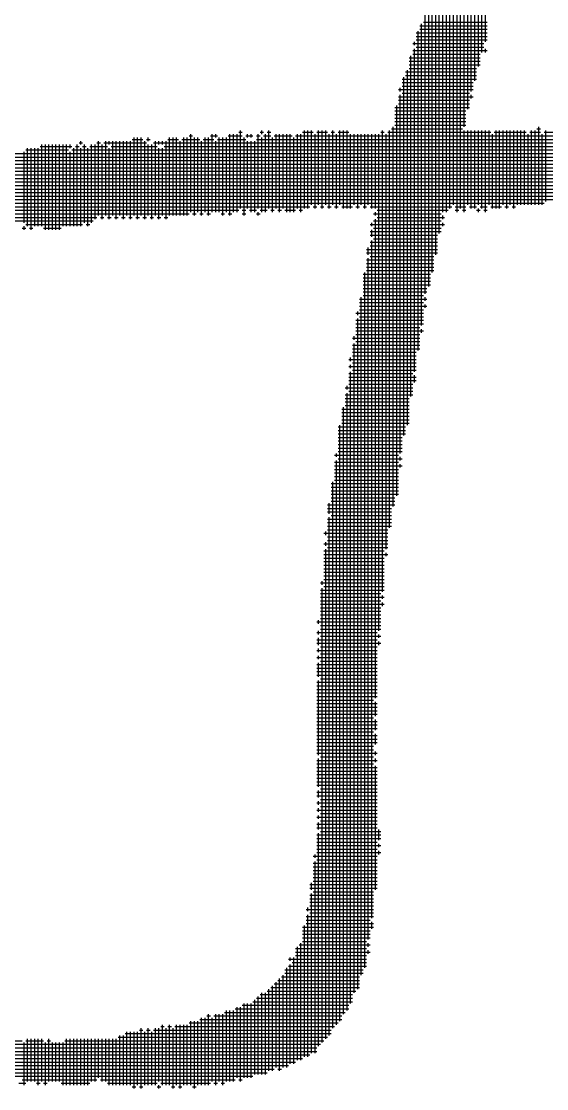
# Model space of a CAD drawing. Header units: feet. Extents: x 0 to 84100, y 0 to 59400.
# Drawn here: x 53704.9 to 53844.7, y 2628.1 to 2912.3 of the extents above; entities that cross this region are included whole.
import ezdxf

# ---------------------------------------------------------------- set-up
doc = ezdxf.new("R2010")
doc.units = ezdxf.units.FT
doc.header["$LTSCALE"] = 550
doc.header["$MEASUREMENT"] = 0
doc.layers.add('CX-MISC', color=2, linetype='CONTINUOUS')

# ---------------------------------------------------------------- blocks, each defined once
blk = doc.blocks.new('CXGLOGO-싸인3')
at = {"layer": 'CX-MISC'}
for p, q in [((489.17, 123.91, 1090.78), (489.17, 159.61, 1090.78)), ((488.75, 122.65, 1090.78), (488.75, 158.77, 1090.78)), ((487.91, 119.29, 1090.78), (487.91, 157.09, 1090.78)), ((488.33, 120.97, 1090.78), (488.33, 157.51, 1090.78)), ((487.07, 115.93, 1090.78), (487.07, 155.41, 1090.78)), ((487.49, 118.03, 1090.78), (487.49, 156.25, 1090.78)), ((485.81, 103.75, 1090.78), (485.81, 154.57, 1090.78)), ((486.23, 104.17, 1090.78), (486.23, 154.99, 1090.78)), ((486.65, 113.83, 1090.78), (486.65, 154.99, 1090.78)), ((485.39, 104.59, 1090.78), (485.39, 141.55, 1090.78)), ((484.97, 104.17, 1090.78), (484.97, 139.87, 1090.78)), ((484.55, 103.75, 1090.78), (484.55, 138.19, 1090.78)), ((484.13, 103.75, 1090.78), (484.13, 135.67, 1090.78)), ((483.71, 101.23, 1090.78), (483.71, 134.41, 1090.78)), ((483.29, 98.71, 1090.78), (483.29, 132.73, 1090.78)), ((482.87, 96.61, 1090.78), (482.87, 131.47, 1090.78)), ((482.45, 94.93, 1090.78), (482.45, 130.21, 1090.78)), ((482.03, 94.09, 1090.78), (482.03, 128.11, 1090.78)), ((481.19, 87.37, 1090.78), (481.19, 125.17, 1090.78)), ((481.4, 125.8, 1090.78), (489.38, 125.8, 1090.78)), ((481.4, 125.38, 1090.78), (489.38, 125.38, 1090.78)), ((481.61, 90.31, 1090.78), (481.61, 126.01, 1090.78)), ((481.82, 126.22, 1090.78), (489.38, 126.22, 1090.78)), ((480.77, 123.49, 1090.78), (480.77, 123.91, 1090.78)), ((480.98, 124.96, 1090.78), (489.38, 124.96, 1090.78)), ((480.98, 124.54, 1090.78), (489.38, 124.54, 1090.78)), ((480.98, 124.12, 1090.78), (489.38, 124.12, 1090.78)), ((480.56, 123.7, 1090.78), (488.96, 123.7, 1090.78)), ((480.56, 122.86, 1090.78), (489.38, 122.86, 1090.78)), ((480.77, 84.85, 1090.78), (480.77, 123.07, 1090.78)), ((480.98, 123.28, 1090.78), (488.96, 123.28, 1090.78)), ((489.17, 122.65, 1090.78), (489.17, 123.07, 1090.78)), ((480.14, 122.02, 1090.78), (488.54, 122.02, 1090.78)), ((480.14, 121.6, 1090.78), (488.54, 121.6, 1090.78)), ((480.35, 81.91, 1090.78), (480.35, 122.23, 1090.78)), ((480.56, 122.44, 1090.78), (488.54, 122.44, 1090.78)), ((479.72, 120.34, 1090.78), (488.12, 120.34, 1090.78)), ((479.93, 78.55, 1090.78), (479.93, 120.55, 1090.78)), ((480.14, 121.18, 1090.78), (488.54, 121.18, 1090.78)), ((480.14, 120.76, 1090.78), (488.12, 120.76, 1090.78)), ((479.3, 119.5, 1090.78), (488.12, 119.5, 1090.78)), ((479.3, 119.08, 1090.78), (487.7, 119.08, 1090.78)), ((479.51, 77.29, 1090.78), (479.51, 119.71, 1090.78)), ((479.72, 119.92, 1090.78), (488.12, 119.92, 1090.78)), ((478.88, 118.24, 1090.78), (487.7, 118.24, 1090.78)), ((479.09, 118.03, 1090.78), (479.09, 118.45, 1090.78)), ((479.09, 75.19, 1090.78), (479.09, 117.61, 1090.78)), ((479.3, 118.66, 1090.78), (487.7, 118.66, 1090.78)), ((479.3, 117.82, 1090.78), (487.28, 117.82, 1090.78)), ((487.49, 117.19, 1090.78), (487.49, 117.61, 1090.78)), ((478.67, 70.15, 1090.78), (478.67, 116.35, 1090.78)), ((478.88, 117.4, 1090.78), (487.7, 117.4, 1090.78)), ((478.88, 116.98, 1090.78), (487.28, 116.98, 1090.78)), ((478.88, 116.56, 1090.78), (487.28, 116.56, 1090.78)), ((478.46, 116.14, 1090.78), (487.28, 116.14, 1090.78)), ((478.46, 115.72, 1090.78), (486.86, 115.72, 1090.78)), ((478.46, 115.3, 1090.78), (486.86, 115.3, 1090.78)), ((478.25, 68.89, 1090.78), (478.25, 113.83, 1090.78)), ((478.46, 114.88, 1090.78), (486.86, 114.88, 1090.78)), ((478.46, 114.46, 1090.78), (486.86, 114.46, 1090.78)), ((478.46, 114.04, 1090.78), (486.86, 114.04, 1090.78)), ((495.47, 104.59, 1090.78), (495.47, 113.83, 1090.78)), ((447.59, 103.33, 1090.78), (447.59, 112.57, 1090.78)), ((448.01, 102.91, 1090.78), (448.01, 112.57, 1090.78)), ((448.43, 103.33, 1090.78), (448.43, 112.57, 1090.78)), ((449.27, 112.15, 1090.78), (449.27, 112.57, 1090.78)), ((451.79, 103.33, 1090.78), (451.79, 112.57, 1090.78)), ((452.21, 103.33, 1090.78), (452.21, 112.57, 1090.78)), ((452.63, 103.33, 1090.78), (452.63, 112.57, 1090.78)), ((453.47, 103.33, 1090.78), (453.47, 112.57, 1090.78)), ((453.89, 103.33, 1090.78), (453.89, 112.57, 1090.78)), ((454.1, 112.78, 1090.78), (454.52, 112.78, 1090.78)), ((454.31, 103.75, 1090.78), (454.31, 112.99, 1090.78)), ((454.73, 103.33, 1090.78), (454.73, 112.57, 1090.78)), ((455.15, 103.75, 1090.78), (455.15, 112.57, 1090.78)), ((455.99, 103.75, 1090.78), (455.99, 112.57, 1090.78)), ((456.41, 103.33, 1090.78), (456.41, 112.57, 1090.78)), ((456.62, 112.78, 1090.78), (457.46, 112.78, 1090.78)), ((456.83, 103.75, 1090.78), (456.83, 112.99, 1090.78)), ((457.25, 112.57, 1090.78), (457.25, 112.99, 1090.78)), ((457.67, 103.75, 1090.78), (457.67, 112.57, 1090.78)), ((458.09, 103.33, 1090.78), (458.09, 112.57, 1090.78)), ((458.51, 103.75, 1090.78), (458.51, 112.57, 1090.78)), ((458.72, 112.78, 1090.78), (460.4, 112.78, 1090.78)), ((458.93, 103.33, 1090.78), (458.93, 112.99, 1090.78)), ((459.35, 103.75, 1090.78), (459.35, 112.99, 1090.78)), ((459.77, 103.75, 1090.78), (459.77, 112.99, 1090.78)), ((459.98, 113.2, 1090.78), (460.4, 113.2, 1090.78)), ((460.19, 104.17, 1090.78), (460.19, 113.41, 1090.78)), ((460.61, 103.33, 1090.78), (460.61, 112.57, 1090.78)), ((460.82, 112.78, 1090.78), (461.66, 112.78, 1090.78)), ((461.03, 112.57, 1090.78), (461.03, 112.99, 1090.78)), ((461.45, 112.57, 1090.78), (461.45, 112.99, 1090.78)), ((462.08, 112.78, 1090.78), (462.5, 112.78, 1090.78)), ((462.29, 104.17, 1090.78), (462.29, 112.99, 1090.78)), ((462.5, 113.2, 1090.78), (462.92, 113.2, 1090.78)), ((462.71, 112.99, 1090.78), (462.71, 113.41, 1090.78)), ((462.71, 103.75, 1090.78), (462.71, 112.57, 1090.78)), ((462.92, 112.78, 1090.78), (463.76, 112.78, 1090.78)), ((463.13, 103.75, 1090.78), (463.13, 112.99, 1090.78)), ((463.34, 113.2, 1090.78), (463.76, 113.2, 1090.78)), ((463.55, 104.17, 1090.78), (463.55, 113.41, 1090.78)), ((463.97, 103.75, 1090.78), (463.97, 112.57, 1090.78)), ((464.18, 112.78, 1090.78), (466.28, 112.78, 1090.78)), ((464.39, 104.17, 1090.78), (464.39, 112.99, 1090.78)), ((464.81, 103.75, 1090.78), (464.81, 112.99, 1090.78)), ((465.23, 104.17, 1090.78), (465.23, 112.99, 1090.78)), ((465.65, 103.75, 1090.78), (465.65, 112.99, 1090.78)), ((466.07, 103.75, 1090.78), (466.07, 112.99, 1090.78)), ((466.49, 103.75, 1090.78), (466.49, 112.57, 1090.78)), ((466.7, 112.78, 1090.78), (512.48, 112.78, 1090.78)), ((466.91, 104.17, 1090.78), (466.91, 112.99, 1090.78)), ((467.33, 103.75, 1090.78), (467.33, 112.99, 1090.78)), ((467.54, 113.2, 1090.78), (468.8, 113.2, 1090.78)), ((467.75, 104.17, 1090.78), (467.75, 113.41, 1090.78)), ((468.17, 104.17, 1090.78), (468.17, 113.41, 1090.78)), ((468.59, 104.59, 1090.78), (468.59, 113.41, 1090.78)), ((469.01, 104.17, 1090.78), (469.01, 112.99, 1090.78)), ((469.22, 113.2, 1090.78), (470.48, 113.2, 1090.78)), ((469.43, 104.59, 1090.78), (469.43, 113.41, 1090.78)), ((469.85, 104.17, 1090.78), (469.85, 113.41, 1090.78)), ((470.27, 104.59, 1090.78), (470.27, 113.41, 1090.78)), ((470.69, 104.17, 1090.78), (470.69, 112.99, 1090.78)), ((470.9, 113.2, 1090.78), (471.32, 113.2, 1090.78)), ((471.11, 104.59, 1090.78), (471.11, 113.41, 1090.78)), ((471.53, 104.17, 1090.78), (471.53, 112.99, 1090.78)), ((471.74, 113.2, 1090.78), (473, 113.2, 1090.78)), ((471.95, 104.59, 1090.78), (471.95, 113.41, 1090.78)), ((472.37, 104.17, 1090.78), (472.37, 113.41, 1090.78)), ((472.79, 104.17, 1090.78), (472.79, 113.41, 1090.78)), ((473.21, 104.17, 1090.78), (473.21, 112.99, 1090.78)), ((473.63, 104.59, 1090.78), (473.63, 112.99, 1090.78)), ((474.05, 104.17, 1090.78), (474.05, 112.99, 1090.78)), ((474.47, 104.59, 1090.78), (474.47, 112.99, 1090.78)), ((474.89, 104.17, 1090.78), (474.89, 112.99, 1090.78)), ((475.31, 104.59, 1090.78), (475.31, 112.99, 1090.78)), ((475.73, 104.17, 1090.78), (475.73, 112.99, 1090.78)), ((476.15, 104.17, 1090.78), (476.15, 112.99, 1090.78)), ((476.57, 54.19, 1090.78), (476.57, 112.99, 1090.78)), ((476.78, 113.2, 1090.78), (477.2, 113.2, 1090.78)), ((476.99, 58.81, 1090.78), (476.99, 113.41, 1090.78)), ((477.41, 63.85, 1090.78), (477.41, 112.99, 1090.78)), ((477.62, 113.2, 1090.78), (489.8, 113.2, 1090.78)), ((477.83, 66.37, 1090.78), (477.83, 113.41, 1090.78)), ((478.04, 113.62, 1090.78), (486.44, 113.62, 1090.78)), ((486.65, 103.75, 1090.78), (486.65, 113.41, 1090.78)), ((487.07, 104.59, 1090.78), (487.07, 113.41, 1090.78)), ((487.49, 104.17, 1090.78), (487.49, 113.41, 1090.78)), ((487.91, 104.17, 1090.78), (487.91, 113.41, 1090.78)), ((488.33, 104.59, 1090.78), (488.33, 113.41, 1090.78)), ((488.75, 104.17, 1090.78), (488.75, 113.41, 1090.78)), ((489.17, 103.75, 1090.78), (489.17, 113.41, 1090.78)), ((489.59, 104.59, 1090.78), (489.59, 113.41, 1090.78)), ((490.01, 104.17, 1090.78), (490.01, 112.99, 1090.78)), ((490.22, 113.2, 1090.78), (494, 113.2, 1090.78)), ((490.43, 104.17, 1090.78), (490.43, 113.41, 1090.78)), ((490.85, 104.17, 1090.78), (490.85, 113.41, 1090.78)), ((491.27, 104.59, 1090.78), (491.27, 113.41, 1090.78)), ((491.69, 104.17, 1090.78), (491.69, 113.41, 1090.78)), ((492.11, 104.59, 1090.78), (492.11, 113.41, 1090.78)), ((492.53, 104.17, 1090.78), (492.53, 113.41, 1090.78)), ((492.95, 104.59, 1090.78), (492.95, 113.41, 1090.78)), ((493.37, 104.59, 1090.78), (493.37, 113.41, 1090.78)), ((493.79, 104.59, 1090.78), (493.79, 113.41, 1090.78)), ((494.21, 104.59, 1090.78), (494.21, 112.99, 1090.78)), ((494.42, 113.2, 1090.78), (495.68, 113.2, 1090.78)), ((494.63, 104.59, 1090.78), (494.63, 113.41, 1090.78)), ((495.05, 104.59, 1090.78), (495.05, 113.41, 1090.78)), ((495.26, 113.62, 1090.78), (495.68, 113.62, 1090.78)), ((495.89, 104.59, 1090.78), (495.89, 112.99, 1090.78)), ((496.1, 113.2, 1090.78), (508.28, 113.2, 1090.78)), ((496.31, 105.01, 1090.78), (496.31, 113.41, 1090.78)), ((434.99, 102.07, 1090.78), (434.99, 111.31, 1090.78)), ((435.41, 101.65, 1090.78), (435.41, 111.31, 1090.78)), ((435.83, 102.07, 1090.78), (435.83, 111.31, 1090.78)), ((436.25, 102.07, 1090.78), (436.25, 111.31, 1090.78)), ((436.46, 111.52, 1090.78), (440.24, 111.52, 1090.78)), ((436.67, 102.07, 1090.78), (436.67, 111.73, 1090.78)), ((437.09, 101.65, 1090.78), (437.09, 111.73, 1090.78)), ((437.51, 101.65, 1090.78), (437.51, 111.73, 1090.78)), ((437.93, 101.65, 1090.78), (437.93, 111.73, 1090.78)), ((438.35, 101.65, 1090.78), (438.35, 111.73, 1090.78)), ((438.77, 101.65, 1090.78), (438.77, 111.73, 1090.78)), ((439.19, 102.07, 1090.78), (439.19, 111.73, 1090.78)), ((439.61, 102.07, 1090.78), (439.61, 111.73, 1090.78)), ((440.03, 111.31, 1090.78), (440.03, 111.73, 1090.78)), ((440.45, 102.07, 1090.78), (440.45, 111.31, 1090.78)), ((440.66, 111.52, 1090.78), (441.08, 111.52, 1090.78)), ((440.87, 102.07, 1090.78), (440.87, 111.73, 1090.78)), ((441.08, 111.94, 1090.78), (441.5, 111.94, 1090.78)), ((441.29, 111.73, 1090.78), (441.29, 112.15, 1090.78)), ((441.29, 102.07, 1090.78), (441.29, 111.31, 1090.78)), ((441.5, 111.52, 1090.78), (441.92, 111.52, 1090.78)), ((441.71, 102.49, 1090.78), (441.71, 111.73, 1090.78)), ((442.13, 102.07, 1090.78), (442.13, 111.31, 1090.78)), ((442.34, 111.52, 1090.78), (444.44, 111.52, 1090.78)), ((442.55, 102.49, 1090.78), (442.55, 111.73, 1090.78)), ((442.97, 102.91, 1090.78), (442.97, 111.73, 1090.78)), ((443.18, 111.94, 1090.78), (443.6, 111.94, 1090.78)), ((443.39, 103.33, 1090.78), (443.39, 112.15, 1090.78)), ((443.81, 102.91, 1090.78), (443.81, 111.73, 1090.78)), ((444.02, 111.94, 1090.78), (449.06, 111.94, 1090.78)), ((444.23, 103.33, 1090.78), (444.23, 112.15, 1090.78)), ((444.65, 111.73, 1090.78), (444.65, 112.15, 1090.78)), ((444.65, 102.91, 1090.78), (444.65, 111.31, 1090.78)), ((444.86, 111.52, 1090.78), (450.32, 111.52, 1090.78)), ((445.07, 103.33, 1090.78), (445.07, 112.15, 1090.78)), ((445.49, 102.91, 1090.78), (445.49, 112.15, 1090.78)), ((445.91, 103.33, 1090.78), (445.91, 112.15, 1090.78)), ((446.33, 102.91, 1090.78), (446.33, 112.15, 1090.78)), ((446.75, 103.33, 1090.78), (446.75, 112.15, 1090.78)), ((447.17, 102.91, 1090.78), (447.17, 112.15, 1090.78)), ((447.38, 112.36, 1090.78), (448.64, 112.36, 1090.78)), ((448.85, 102.91, 1090.78), (448.85, 112.15, 1090.78)), ((449.06, 112.36, 1090.78), (449.48, 112.36, 1090.78)), ((449.27, 103.33, 1090.78), (449.27, 111.73, 1090.78)), ((449.69, 102.91, 1090.78), (449.69, 111.73, 1090.78)), ((449.9, 111.94, 1090.78), (526.76, 111.94, 1090.78)), ((450.11, 103.33, 1090.78), (450.11, 112.15, 1090.78)), ((450.53, 111.73, 1090.78), (450.53, 112.15, 1090.78)), ((450.53, 102.91, 1090.78), (450.53, 111.31, 1090.78)), ((450.95, 111.73, 1090.78), (450.95, 112.15, 1090.78)), ((450.95, 103.33, 1090.78), (450.95, 111.31, 1090.78)), ((451.16, 111.52, 1090.78), (534.32, 111.52, 1090.78)), ((451.37, 102.91, 1090.78), (451.37, 112.15, 1090.78)), ((451.58, 112.36, 1090.78), (452.84, 112.36, 1090.78)), ((453.05, 103.33, 1090.78), (453.05, 112.15, 1090.78)), ((453.26, 112.36, 1090.78), (455.36, 112.36, 1090.78)), ((455.57, 103.33, 1090.78), (455.57, 112.15, 1090.78)), ((455.78, 112.36, 1090.78), (457.04, 112.36, 1090.78)), ((457.25, 103.75, 1090.78), (457.25, 112.15, 1090.78)), ((457.46, 112.36, 1090.78), (460.82, 112.36, 1090.78)), ((461.03, 104.17, 1090.78), (461.03, 112.15, 1090.78)), ((461.45, 103.75, 1090.78), (461.45, 112.15, 1090.78)), ((461.87, 103.75, 1090.78), (461.87, 112.15, 1090.78)), ((462.08, 112.36, 1090.78), (521.72, 112.36, 1090.78)), ((423.02, 110.26, 1090.78), (543.56, 110.26, 1090.78)), ((426.38, 110.68, 1090.78), (541.04, 110.68, 1090.78)), ((434.57, 102.49, 1090.78), (434.57, 110.89, 1090.78)), ((434.78, 111.1, 1090.78), (439.82, 111.1, 1090.78)), ((440.03, 102.07, 1090.78), (440.03, 110.89, 1090.78)), ((440.24, 111.1, 1090.78), (536.84, 111.1, 1090.78)), ((412.1, 109, 1090.78), (550.28, 109, 1090.78)), ((415.46, 109.42, 1090.78), (548.6, 109.42, 1090.78)), ((422.18, 109.84, 1090.78), (545.24, 109.84, 1090.78)), ((402.86, 107.74, 1090.78), (554.48, 107.74, 1090.78)), ((407.48, 108.16, 1090.78), (553.64, 108.16, 1090.78)), ((407.9, 108.58, 1090.78), (551.54, 108.58, 1090.78)), ((392.36, 106.48, 1090.78), (558.68, 106.48, 1090.78)), ((402.02, 107.32, 1090.78), (556.16, 107.32, 1090.78)), ((407.48, 106.9, 1090.78), (557.42, 106.9, 1090.78)), ((382.7, 105.22, 1090.78), (561.2, 105.22, 1090.78)), ((386.9, 105.64, 1090.78), (560.36, 105.64, 1090.78)), ((391.1, 106.06, 1090.78), (559.1, 106.06, 1090.78)), ((370.1, 103.96, 1090.78), (459.98, 103.96, 1090.78)), ((376.82, 104.38, 1090.78), (468.38, 104.38, 1090.78)), ((377.66, 104.8, 1090.78), (496.1, 104.8, 1090.78)), ((460.4, 103.96, 1090.78), (460.82, 103.96, 1090.78)), ((461.24, 103.96, 1090.78), (462.08, 103.96, 1090.78)), ((462.29, 103.33, 1090.78), (462.29, 103.75, 1090.78)), ((462.5, 103.96, 1090.78), (463.34, 103.96, 1090.78)), ((463.76, 103.96, 1090.78), (464.18, 103.96, 1090.78)), ((464.6, 103.96, 1090.78), (465.02, 103.96, 1090.78)), ((465.44, 103.96, 1090.78), (466.7, 103.96, 1090.78)), ((467.12, 103.96, 1090.78), (467.54, 103.96, 1090.78)), ((468.8, 104.38, 1090.78), (469.22, 104.38, 1090.78)), ((469.64, 104.38, 1090.78), (470.06, 104.38, 1090.78)), ((470.48, 104.38, 1090.78), (470.9, 104.38, 1090.78)), ((471.32, 104.38, 1090.78), (471.74, 104.38, 1090.78)), ((472.16, 104.38, 1090.78), (473.42, 104.38, 1090.78)), ((473.84, 104.38, 1090.78), (474.26, 104.38, 1090.78)), ((474.68, 104.38, 1090.78), (475.1, 104.38, 1090.78)), ((475.52, 104.38, 1090.78), (485.18, 104.38, 1090.78)), ((476.15, 103.33, 1090.78), (476.15, 103.75, 1090.78)), ((476.36, 103.96, 1090.78), (484.76, 103.96, 1090.78)), ((485.6, 104.38, 1090.78), (486.86, 104.38, 1090.78)), ((485.6, 103.96, 1090.78), (486.02, 103.96, 1090.78)), ((486.44, 103.96, 1090.78), (486.86, 103.96, 1090.78)), ((487.28, 104.38, 1090.78), (488.12, 104.38, 1090.78)), ((488.12, 103.96, 1090.78), (488.54, 103.96, 1090.78)), ((488.33, 103.75, 1090.78), (488.33, 104.17, 1090.78)), ((488.54, 104.38, 1090.78), (489.38, 104.38, 1090.78)), ((488.96, 103.96, 1090.78), (489.38, 103.96, 1090.78)), ((489.8, 104.38, 1090.78), (491.06, 104.38, 1090.78)), ((491.48, 104.38, 1090.78), (491.9, 104.38, 1090.78)), ((492.32, 104.38, 1090.78), (492.74, 104.38, 1090.78)), ((363.8, 102.7, 1090.78), (442.76, 102.7, 1090.78)), ((369.26, 103.12, 1090.78), (443.18, 103.12, 1090.78)), ((370.94, 103.54, 1090.78), (454.1, 103.54, 1090.78)), ((443.6, 103.12, 1090.78), (444.02, 103.12, 1090.78)), ((444.44, 103.12, 1090.78), (444.86, 103.12, 1090.78)), ((445.28, 103.12, 1090.78), (445.7, 103.12, 1090.78)), ((446.12, 103.12, 1090.78), (446.54, 103.12, 1090.78)), ((446.96, 103.12, 1090.78), (447.38, 103.12, 1090.78)), ((447.8, 103.12, 1090.78), (448.22, 103.12, 1090.78)), ((448.64, 103.12, 1090.78), (449.06, 103.12, 1090.78)), ((449.48, 103.12, 1090.78), (449.9, 103.12, 1090.78)), ((450.32, 103.12, 1090.78), (450.74, 103.12, 1090.78)), ((451.16, 103.12, 1090.78), (451.58, 103.12, 1090.78)), ((454.52, 103.54, 1090.78), (454.94, 103.54, 1090.78)), ((455.36, 103.54, 1090.78), (455.78, 103.54, 1090.78)), ((456.2, 103.54, 1090.78), (456.62, 103.54, 1090.78)), ((457.88, 103.54, 1090.78), (458.3, 103.54, 1090.78)), ((458.72, 103.54, 1090.78), (459.14, 103.54, 1090.78)), ((460.4, 103.54, 1090.78), (460.82, 103.54, 1090.78)), ((462.08, 103.54, 1090.78), (462.5, 103.54, 1090.78)), ((475.73, 102.07, 1090.78), (475.73, 102.49, 1090.78)), ((475.94, 103.54, 1090.78), (483.92, 103.54, 1090.78)), ((475.94, 102.7, 1090.78), (483.92, 102.7, 1090.78)), ((476.15, 46.21, 1090.78), (476.15, 102.91, 1090.78)), ((476.36, 103.12, 1090.78), (484.34, 103.12, 1090.78)), ((484.13, 102.91, 1090.78), (484.13, 103.33, 1090.78)), ((484.13, 102.07, 1090.78), (484.13, 102.49, 1090.78)), ((434.36, 101.86, 1090.78), (434.78, 101.86, 1090.78)), ((434.57, 101.65, 1090.78), (434.57, 102.07, 1090.78)), ((434.78, 102.28, 1090.78), (441.5, 102.28, 1090.78)), ((435.2, 101.86, 1090.78), (435.62, 101.86, 1090.78)), ((436.88, 101.86, 1090.78), (438.98, 101.86, 1090.78)), ((441.92, 102.28, 1090.78), (442.34, 102.28, 1090.78)), ((475.52, 102.28, 1090.78), (484.34, 102.28, 1090.78)), ((475.52, 101.44, 1090.78), (483.92, 101.44, 1090.78)), ((475.73, 100.81, 1090.78), (475.73, 101.65, 1090.78)), ((475.94, 101.86, 1090.78), (483.92, 101.86, 1090.78)), ((475.52, 101.02, 1090.78), (483.5, 101.02, 1090.78)), ((475.52, 100.18, 1090.78), (483.5, 100.18, 1090.78)), ((475.73, 20.17, 1090.78), (475.73, 100.39, 1090.78)), ((475.94, 100.6, 1090.78), (483.5, 100.6, 1090.78)), ((475.1, 99.34, 1090.78), (483.5, 99.34, 1090.78)), ((475.1, 98.92, 1090.78), (483.5, 98.92, 1090.78)), ((475.31, 98.71, 1090.78), (475.31, 99.55, 1090.78)), ((475.52, 99.76, 1090.78), (483.5, 99.76, 1090.78)), ((475.1, 98.08, 1090.78), (483.08, 98.08, 1090.78)), ((475.1, 97.66, 1090.78), (483.08, 97.66, 1090.78)), ((475.31, 17.65, 1090.78), (475.31, 98.29, 1090.78)), ((475.52, 98.5, 1090.78), (483.08, 98.5, 1090.78)), ((474.68, 96.4, 1090.78), (482.66, 96.4, 1090.78)), ((474.89, 14.29, 1090.78), (474.89, 96.61, 1090.78)), ((475.1, 97.24, 1090.78), (483.08, 97.24, 1090.78)), ((475.1, 96.82, 1090.78), (483.08, 96.82, 1090.78)), ((474.68, 95.98, 1090.78), (482.66, 95.98, 1090.78)), ((474.68, 95.56, 1090.78), (482.66, 95.56, 1090.78)), ((474.68, 95.14, 1090.78), (482.66, 95.14, 1090.78)), ((474.47, 13.45, 1090.78), (474.47, 93.67, 1090.78)), ((474.68, 94.72, 1090.78), (482.24, 94.72, 1090.78)), ((474.68, 94.3, 1090.78), (482.24, 94.3, 1090.78)), ((474.68, 93.88, 1090.78), (481.82, 93.88, 1090.78)), ((482.03, 93.25, 1090.78), (482.03, 93.67, 1090.78)), ((474.26, 93.46, 1090.78), (482.24, 93.46, 1090.78)), ((474.26, 93.04, 1090.78), (481.82, 93.04, 1090.78)), ((474.26, 92.62, 1090.78), (482.24, 92.62, 1090.78)), ((482.03, 92.41, 1090.78), (482.03, 92.83, 1090.78)), ((473.84, 91.78, 1090.78), (481.82, 91.78, 1090.78)), ((474.05, 91.57, 1090.78), (474.05, 91.99, 1090.78)), ((474.05, 11.77, 1090.78), (474.05, 91.15, 1090.78)), ((474.26, 92.2, 1090.78), (481.82, 92.2, 1090.78)), ((474.26, 91.36, 1090.78), (481.82, 91.36, 1090.78)), ((473.84, 90.94, 1090.78), (481.82, 90.94, 1090.78)), ((473.84, 90.52, 1090.78), (481.82, 90.52, 1090.78)), ((473.84, 90.1, 1090.78), (481.4, 90.1, 1090.78)), ((481.61, 89.47, 1090.78), (481.61, 89.89, 1090.78)), ((473.42, 88.84, 1090.78), (481.4, 88.84, 1090.78)), ((473.63, 88.63, 1090.78), (473.63, 89.05, 1090.78)), ((473.84, 89.68, 1090.78), (481.82, 89.68, 1090.78)), ((473.84, 89.26, 1090.78), (481.4, 89.26, 1090.78)), ((473.42, 88, 1090.78), (481.4, 88, 1090.78)), ((473.42, 87.58, 1090.78), (481.4, 87.58, 1090.78)), ((473.63, 11.35, 1090.78), (473.63, 88.21, 1090.78)), ((473.84, 88.42, 1090.78), (481.4, 88.42, 1090.78)), ((473, 86.32, 1090.78), (480.98, 86.32, 1090.78)), ((473.21, 86.11, 1090.78), (473.21, 86.53, 1090.78)), ((473.42, 87.16, 1090.78), (480.98, 87.16, 1090.78)), ((473.42, 86.74, 1090.78), (480.98, 86.74, 1090.78)), ((473.42, 85.9, 1090.78), (480.98, 85.9, 1090.78)), ((473, 85.48, 1090.78), (480.98, 85.48, 1090.78)), ((473, 84.64, 1090.78), (480.56, 84.64, 1090.78)), ((473.21, 85.27, 1090.78), (473.21, 85.69, 1090.78)), ((473.21, 10.09, 1090.78), (473.21, 84.85, 1090.78)), ((473.42, 85.06, 1090.78), (480.98, 85.06, 1090.78)), ((473, 84.22, 1090.78), (480.98, 84.22, 1090.78)), ((473, 83.8, 1090.78), (480.98, 83.8, 1090.78)), ((473, 83.38, 1090.78), (480.56, 83.38, 1090.78)), ((480.77, 83.59, 1090.78), (480.77, 84.43, 1090.78)), ((472.58, 82.96, 1090.78), (480.56, 82.96, 1090.78)), ((472.58, 82.12, 1090.78), (480.56, 82.12, 1090.78)), ((472.79, 82.75, 1090.78), (472.79, 83.17, 1090.78)), ((472.79, 9.25, 1090.78), (472.79, 82.33, 1090.78)), ((473, 82.54, 1090.78), (480.56, 82.54, 1090.78)), ((472.58, 81.7, 1090.78), (480.14, 81.7, 1090.78)), ((472.58, 81.28, 1090.78), (480.14, 81.28, 1090.78)), ((472.58, 80.86, 1090.78), (480.14, 80.86, 1090.78)), ((472.16, 80.44, 1090.78), (480.14, 80.44, 1090.78)), ((472.16, 80.02, 1090.78), (480.14, 80.02, 1090.78)), ((472.16, 79.6, 1090.78), (480.14, 79.6, 1090.78)), ((472.37, 8.83, 1090.78), (472.37, 80.65, 1090.78)), ((471.74, 78.34, 1090.78), (479.72, 78.34, 1090.78)), ((471.95, 7.99, 1090.78), (471.95, 78.55, 1090.78)), ((472.16, 79.18, 1090.78), (480.14, 79.18, 1090.78)), ((472.16, 78.76, 1090.78), (480.14, 78.76, 1090.78)), ((471.74, 77.92, 1090.78), (479.72, 77.92, 1090.78)), ((471.74, 77.5, 1090.78), (479.72, 77.5, 1090.78)), ((471.74, 77.08, 1090.78), (479.3, 77.08, 1090.78)), ((471.74, 76.66, 1090.78), (479.3, 76.66, 1090.78)), ((471.74, 76.24, 1090.78), (479.3, 76.24, 1090.78)), ((471.74, 75.82, 1090.78), (479.3, 75.82, 1090.78)), ((471.32, 74.98, 1090.78), (478.88, 74.98, 1090.78)), ((471.53, 74.77, 1090.78), (471.53, 75.19, 1090.78)), ((471.74, 75.4, 1090.78), (479.3, 75.4, 1090.78)), ((471.74, 74.56, 1090.78), (479.3, 74.56, 1090.78)), ((479.09, 74.35, 1090.78), (479.09, 74.77, 1090.78)), ((471.32, 74.14, 1090.78), (478.88, 74.14, 1090.78)), ((471.32, 73.72, 1090.78), (479.3, 73.72, 1090.78)), ((471.32, 73.3, 1090.78), (478.88, 73.3, 1090.78)), ((471.53, 7.57, 1090.78), (471.53, 74.35, 1090.78)), ((479.09, 73.51, 1090.78), (479.09, 73.93, 1090.78)), ((471.32, 72.88, 1090.78), (478.88, 72.88, 1090.78)), ((471.32, 72.46, 1090.78), (478.88, 72.46, 1090.78)), ((471.32, 72.04, 1090.78), (478.88, 72.04, 1090.78)), ((470.9, 71.62, 1090.78), (478.88, 71.62, 1090.78)), ((470.9, 71.2, 1090.78), (478.88, 71.2, 1090.78)), ((470.9, 70.78, 1090.78), (478.88, 70.78, 1090.78)), ((471.11, 7.15, 1090.78), (471.11, 71.83, 1090.78)), ((470.9, 70.36, 1090.78), (478.88, 70.36, 1090.78)), ((470.9, 69.94, 1090.78), (478.46, 69.94, 1090.78)), ((470.9, 69.52, 1090.78), (478.46, 69.52, 1090.78)), ((470.48, 69.1, 1090.78), (478.46, 69.1, 1090.78)), ((470.48, 68.68, 1090.78), (478.04, 68.68, 1090.78)), ((470.48, 68.26, 1090.78), (478.04, 68.26, 1090.78)), ((470.69, 68.05, 1090.78), (470.69, 69.31, 1090.78)), ((470.48, 67.42, 1090.78), (478.04, 67.42, 1090.78)), ((470.48, 67, 1090.78), (478.04, 67, 1090.78)), ((470.69, 6.31, 1090.78), (470.69, 67.63, 1090.78)), ((470.9, 67.84, 1090.78), (478.04, 67.84, 1090.78)), ((470.06, 65.74, 1090.78), (477.62, 65.74, 1090.78)), ((470.27, 65.53, 1090.78), (470.27, 65.95, 1090.78)), ((470.48, 66.58, 1090.78), (478.04, 66.58, 1090.78)), ((470.48, 66.16, 1090.78), (477.62, 66.16, 1090.78)), ((470.06, 64.48, 1090.78), (477.62, 64.48, 1090.78)), ((470.27, 64.27, 1090.78), (470.27, 64.69, 1090.78)), ((470.48, 65.32, 1090.78), (477.62, 65.32, 1090.78)), ((470.48, 64.9, 1090.78), (477.62, 64.9, 1090.78)), ((470.06, 63.64, 1090.78), (477.2, 63.64, 1090.78)), ((470.06, 63.22, 1090.78), (477.62, 63.22, 1090.78)), ((470.27, 5.89, 1090.78), (470.27, 63.85, 1090.78)), ((470.48, 64.06, 1090.78), (477.62, 64.06, 1090.78)), ((477.41, 63.01, 1090.78), (477.41, 63.43, 1090.78)), ((470.06, 62.8, 1090.78), (477.2, 62.8, 1090.78)), ((470.06, 62.38, 1090.78), (477.2, 62.38, 1090.78)), ((470.06, 61.96, 1090.78), (477.2, 61.96, 1090.78)), ((470.06, 61.54, 1090.78), (477.2, 61.54, 1090.78)), ((470.06, 61.12, 1090.78), (477.2, 61.12, 1090.78)), ((470.06, 60.7, 1090.78), (477.2, 60.7, 1090.78)), ((469.64, 59.86, 1090.78), (477.2, 59.86, 1090.78)), ((469.85, 59.65, 1090.78), (469.85, 60.07, 1090.78)), ((470.06, 60.28, 1090.78), (477.2, 60.28, 1090.78)), ((470.06, 59.44, 1090.78), (477.2, 59.44, 1090.78)), ((469.64, 59.02, 1090.78), (477.2, 59.02, 1090.78)), ((469.64, 58.6, 1090.78), (476.78, 58.6, 1090.78)), ((469.64, 58.18, 1090.78), (477.2, 58.18, 1090.78)), ((469.85, 5.47, 1090.78), (469.85, 59.23, 1090.78)), ((476.99, 57.97, 1090.78), (476.99, 58.39, 1090.78)), ((469.64, 57.76, 1090.78), (476.78, 57.76, 1090.78)), ((469.64, 57.34, 1090.78), (477.2, 57.34, 1090.78)), ((469.64, 56.92, 1090.78), (476.78, 56.92, 1090.78)), ((476.99, 57.13, 1090.78), (476.99, 57.55, 1090.78)), ((469.64, 56.5, 1090.78), (476.78, 56.5, 1090.78)), ((469.64, 56.08, 1090.78), (476.78, 56.08, 1090.78)), ((469.64, 55.66, 1090.78), (476.78, 55.66, 1090.78)), ((469.22, 55.24, 1090.78), (476.78, 55.24, 1090.78)), ((469.43, 55.03, 1090.78), (469.43, 55.45, 1090.78)), ((469.64, 54.82, 1090.78), (476.78, 54.82, 1090.78)), ((469.64, 54.4, 1090.78), (476.78, 54.4, 1090.78)), ((469.22, 53.98, 1090.78), (476.36, 53.98, 1090.78)), ((469.22, 53.14, 1090.78), (476.36, 53.14, 1090.78)), ((469.43, 53.77, 1090.78), (469.43, 54.19, 1090.78)), ((469.43, 52.51, 1090.78), (469.43, 53.35, 1090.78)), ((469.64, 53.56, 1090.78), (476.78, 53.56, 1090.78)), ((476.57, 53.35, 1090.78), (476.57, 53.77, 1090.78)), ((469.22, 52.72, 1090.78), (476.78, 52.72, 1090.78)), ((469.22, 51.88, 1090.78), (476.36, 51.88, 1090.78)), ((469.43, 51.67, 1090.78), (469.43, 52.09, 1090.78)), ((469.64, 52.3, 1090.78), (476.36, 52.3, 1090.78)), ((476.57, 52.51, 1090.78), (476.57, 52.93, 1090.78)), ((469.22, 51.04, 1090.78), (476.36, 51.04, 1090.78)), ((469.43, 50.83, 1090.78), (469.43, 51.25, 1090.78)), ((469.64, 51.46, 1090.78), (476.36, 51.46, 1090.78)), ((469.64, 50.62, 1090.78), (476.36, 50.62, 1090.78)), ((469.22, 50.2, 1090.78), (476.36, 50.2, 1090.78)), ((469.22, 49.78, 1090.78), (476.36, 49.78, 1090.78)), ((469.22, 49.36, 1090.78), (476.36, 49.36, 1090.78)), ((469.43, 48.73, 1090.78), (469.43, 50.41, 1090.78)), ((469.22, 48.94, 1090.78), (476.36, 48.94, 1090.78)), ((469.22, 48.1, 1090.78), (476.36, 48.1, 1090.78)), ((469.43, 39.49, 1090.78), (469.43, 48.31, 1090.78)), ((469.64, 48.52, 1090.78), (476.36, 48.52, 1090.78)), ((469.22, 47.68, 1090.78), (476.36, 47.68, 1090.78)), ((469.22, 47.26, 1090.78), (476.36, 47.26, 1090.78)), ((469.22, 46.84, 1090.78), (476.36, 46.84, 1090.78)), ((469.22, 46.42, 1090.78), (476.36, 46.42, 1090.78)), ((469.22, 46, 1090.78), (475.94, 46, 1090.78)), ((469.22, 45.58, 1090.78), (476.36, 45.58, 1090.78)), ((476.15, 44.11, 1090.78), (476.15, 45.79, 1090.78)), ((469.22, 45.16, 1090.78), (476.36, 45.16, 1090.78)), ((469.22, 44.74, 1090.78), (476.36, 44.74, 1090.78)), ((469.22, 44.32, 1090.78), (476.36, 44.32, 1090.78)), ((469.22, 43.9, 1090.78), (475.94, 43.9, 1090.78)), ((469.22, 43.48, 1090.78), (476.36, 43.48, 1090.78)), ((469.22, 43.06, 1090.78), (476.36, 43.06, 1090.78)), ((476.15, 42.43, 1090.78), (476.15, 43.69, 1090.78)), ((469.22, 42.64, 1090.78), (476.36, 42.64, 1090.78)), ((469.22, 42.22, 1090.78), (475.94, 42.22, 1090.78)), ((469.22, 41.8, 1090.78), (476.36, 41.8, 1090.78)), ((476.15, 40.75, 1090.78), (476.15, 42.01, 1090.78)), ((469.22, 41.38, 1090.78), (476.36, 41.38, 1090.78)), ((469.22, 40.96, 1090.78), (476.36, 40.96, 1090.78)), ((469.22, 40.54, 1090.78), (475.94, 40.54, 1090.78)), ((469.22, 40.12, 1090.78), (475.94, 40.12, 1090.78)), ((469.22, 39.7, 1090.78), (476.36, 39.7, 1090.78)), ((469.64, 39.28, 1090.78), (475.94, 39.28, 1090.78)), ((476.15, 39.49, 1090.78), (476.15, 39.91, 1090.78)), ((469.22, 38.86, 1090.78), (476.36, 38.86, 1090.78)), ((469.22, 38.44, 1090.78), (475.94, 38.44, 1090.78)), ((469.22, 38.02, 1090.78), (476.36, 38.02, 1090.78)), ((469.43, 35.71, 1090.78), (469.43, 39.07, 1090.78)), ((476.15, 38.65, 1090.78), (476.15, 39.07, 1090.78)), ((476.15, 23.53, 1090.78), (476.15, 38.23, 1090.78)), ((469.22, 37.6, 1090.78), (476.36, 37.6, 1090.78)), ((469.22, 37.18, 1090.78), (476.36, 37.18, 1090.78)), ((469.22, 36.76, 1090.78), (476.36, 36.76, 1090.78)), ((469.22, 36.34, 1090.78), (476.36, 36.34, 1090.78)), ((469.22, 35.92, 1090.78), (476.36, 35.92, 1090.78)), ((469.64, 35.5, 1090.78), (476.36, 35.5, 1090.78)), ((469.22, 35.08, 1090.78), (476.36, 35.08, 1090.78)), ((469.22, 34.66, 1090.78), (476.36, 34.66, 1090.78)), ((469.43, 34.45, 1090.78), (469.43, 35.29, 1090.78)), ((469.64, 34.24, 1090.78), (476.36, 34.24, 1090.78)), ((469.22, 33.82, 1090.78), (476.36, 33.82, 1090.78)), ((469.22, 32.98, 1090.78), (476.36, 32.98, 1090.78)), ((469.43, 33.61, 1090.78), (469.43, 34.03, 1090.78)), ((469.43, 32.77, 1090.78), (469.43, 33.19, 1090.78)), ((469.64, 33.4, 1090.78), (476.36, 33.4, 1090.78)), ((469.22, 32.14, 1090.78), (476.36, 32.14, 1090.78)), ((469.43, 31.93, 1090.78), (469.43, 32.35, 1090.78)), ((469.64, 32.56, 1090.78), (476.36, 32.56, 1090.78)), ((469.64, 31.72, 1090.78), (476.36, 31.72, 1090.78)), ((469.22, 31.3, 1090.78), (476.36, 31.3, 1090.78)), ((469.22, 30.88, 1090.78), (476.36, 30.88, 1090.78)), ((469.43, 30.67, 1090.78), (469.43, 31.51, 1090.78)), ((469.64, 30.46, 1090.78), (476.78, 30.46, 1090.78)), ((476.57, 29.41, 1090.78), (476.57, 30.67, 1090.78)), ((469.22, 30.04, 1090.78), (476.78, 30.04, 1090.78)), ((469.22, 29.62, 1090.78), (476.78, 29.62, 1090.78)), ((469.22, 29.2, 1090.78), (476.36, 29.2, 1090.78)), ((469.43, 5.05, 1090.78), (469.43, 30.25, 1090.78)), ((469.22, 28.78, 1090.78), (476.78, 28.78, 1090.78)), ((469.22, 28.36, 1090.78), (476.36, 28.36, 1090.78)), ((469.22, 27.94, 1090.78), (476.78, 27.94, 1090.78)), ((476.57, 28.57, 1090.78), (476.57, 28.99, 1090.78)), ((476.57, 27.73, 1090.78), (476.57, 28.15, 1090.78)), ((468.8, 27.52, 1090.78), (476.36, 27.52, 1090.78)), ((468.8, 26.68, 1090.78), (476.36, 26.68, 1090.78)), ((469.01, 27.31, 1090.78), (469.01, 27.73, 1090.78)), ((469.01, 4.21, 1090.78), (469.01, 26.89, 1090.78)), ((469.22, 27.1, 1090.78), (476.36, 27.1, 1090.78)), ((468.8, 26.26, 1090.78), (476.36, 26.26, 1090.78)), ((468.8, 25.84, 1090.78), (476.36, 25.84, 1090.78)), ((468.8, 25.42, 1090.78), (476.36, 25.42, 1090.78)), ((468.38, 24.16, 1090.78), (476.36, 24.16, 1090.78)), ((468.59, 23.53, 1090.78), (468.59, 24.37, 1090.78)), ((468.8, 25, 1090.78), (476.36, 25, 1090.78)), ((468.8, 24.58, 1090.78), (476.36, 24.58, 1090.78)), ((468.38, 23.74, 1090.78), (476.36, 23.74, 1090.78)), ((468.38, 22.9, 1090.78), (475.94, 22.9, 1090.78)), ((468.59, 4.21, 1090.78), (468.59, 23.11, 1090.78)), ((468.8, 23.32, 1090.78), (475.94, 23.32, 1090.78)), ((468.38, 22.48, 1090.78), (475.94, 22.48, 1090.78)), ((468.38, 22.06, 1090.78), (475.94, 22.06, 1090.78)), ((468.38, 21.64, 1090.78), (475.94, 21.64, 1090.78)), ((467.96, 21.22, 1090.78), (475.94, 21.22, 1090.78)), ((467.96, 20.38, 1090.78), (475.94, 20.38, 1090.78)), ((468.17, 21.01, 1090.78), (468.17, 21.43, 1090.78)), ((468.17, 3.79, 1090.78), (468.17, 20.59, 1090.78)), ((468.38, 20.8, 1090.78), (475.94, 20.8, 1090.78)), ((467.54, 19.12, 1090.78), (475.94, 19.12, 1090.78)), ((467.75, 3.79, 1090.78), (467.75, 19.33, 1090.78)), ((467.96, 19.96, 1090.78), (475.52, 19.96, 1090.78)), ((467.96, 19.54, 1090.78), (475.94, 19.54, 1090.78)), ((475.73, 18.91, 1090.78), (475.73, 19.75, 1090.78)), ((467.54, 18.7, 1090.78), (475.52, 18.7, 1090.78)), ((467.54, 18.28, 1090.78), (475.52, 18.28, 1090.78)), ((467.54, 17.86, 1090.78), (475.52, 17.86, 1090.78)), ((466.7, 16.6, 1090.78), (475.1, 16.6, 1090.78)), ((466.91, 3.37, 1090.78), (466.91, 16.81, 1090.78)), ((467.12, 17.02, 1090.78), (475.52, 17.02, 1090.78)), ((467.33, 3.37, 1090.78), (467.33, 17.23, 1090.78)), ((467.54, 17.44, 1090.78), (475.1, 17.44, 1090.78)), ((475.31, 16.81, 1090.78), (475.31, 17.23, 1090.78)), ((465.86, 15.34, 1090.78), (475.1, 15.34, 1090.78)), ((466.07, 15.13, 1090.78), (466.07, 15.55, 1090.78)), ((466.49, 2.95, 1090.78), (466.49, 15.55, 1090.78)), ((466.7, 16.18, 1090.78), (475.52, 16.18, 1090.78)), ((466.7, 15.76, 1090.78), (475.1, 15.76, 1090.78)), ((475.31, 15.97, 1090.78), (475.31, 16.39, 1090.78)), ((465.44, 14.08, 1090.78), (474.68, 14.08, 1090.78)), ((465.65, 2.53, 1090.78), (465.65, 14.29, 1090.78)), ((465.86, 14.5, 1090.78), (475.1, 14.5, 1090.78)), ((466.07, 2.95, 1090.78), (466.07, 14.71, 1090.78)), ((466.28, 14.92, 1090.78), (475.1, 14.92, 1090.78)), ((464.6, 12.82, 1090.78), (474.26, 12.82, 1090.78)), ((464.81, 2.11, 1090.78), (464.81, 13.03, 1090.78)), ((465.02, 13.24, 1090.78), (474.26, 13.24, 1090.78)), ((465.23, 2.53, 1090.78), (465.23, 13.45, 1090.78)), ((465.44, 13.66, 1090.78), (474.68, 13.66, 1090.78)), ((463.34, 11.56, 1090.78), (473.84, 11.56, 1090.78)), ((463.55, 2.11, 1090.78), (463.55, 11.77, 1090.78)), ((463.76, 11.98, 1090.78), (474.26, 11.98, 1090.78)), ((463.97, 2.11, 1090.78), (463.97, 12.19, 1090.78)), ((464.18, 12.4, 1090.78), (474.26, 12.4, 1090.78)), ((464.39, 2.53, 1090.78), (464.39, 12.61, 1090.78)), ((461.66, 10.3, 1090.78), (473.42, 10.3, 1090.78)), ((461.87, 1.69, 1090.78), (461.87, 10.51, 1090.78)), ((462.08, 10.72, 1090.78), (473.42, 10.72, 1090.78)), ((462.29, 1.69, 1090.78), (462.29, 10.93, 1090.78)), ((462.5, 11.14, 1090.78), (473.42, 11.14, 1090.78)), ((462.71, 1.69, 1090.78), (462.71, 11.35, 1090.78)), ((463.13, 1.69, 1090.78), (463.13, 11.35, 1090.78)), ((458.3, 9.04, 1090.78), (472.58, 9.04, 1090.78)), ((458.51, 0.85, 1090.78), (458.51, 9.25, 1090.78)), ((458.93, 0.85, 1090.78), (458.93, 9.25, 1090.78)), ((459.35, 0.85, 1090.78), (459.35, 9.25, 1090.78)), ((459.56, 9.46, 1090.78), (473, 9.46, 1090.78)), ((459.77, 1.27, 1090.78), (459.77, 9.67, 1090.78)), ((460.19, 0.85, 1090.78), (460.19, 9.67, 1090.78)), ((460.4, 9.88, 1090.78), (473, 9.88, 1090.78)), ((460.61, 1.27, 1090.78), (460.61, 10.09, 1090.78)), ((461.03, 1.27, 1090.78), (461.03, 10.09, 1090.78)), ((461.45, 1.27, 1090.78), (461.45, 10.09, 1090.78)), ((454.1, 7.78, 1090.78), (471.74, 7.78, 1090.78)), ((454.31, 0.43, 1090.78), (454.31, 7.99, 1090.78)), ((454.73, 0.01, 1090.78), (454.73, 7.99, 1090.78)), ((455.15, 0.43, 1090.78), (455.15, 7.99, 1090.78)), ((455.36, 8.2, 1090.78), (472.16, 8.2, 1090.78)), ((455.57, 0.43, 1090.78), (455.57, 8.41, 1090.78)), ((455.99, 0.43, 1090.78), (455.99, 8.41, 1090.78)), ((456.2, 8.62, 1090.78), (456.62, 8.62, 1090.78)), ((456.41, 0.43, 1090.78), (456.41, 8.83, 1090.78)), ((456.83, 0.85, 1090.78), (456.83, 8.41, 1090.78)), ((457.04, 8.62, 1090.78), (472.16, 8.62, 1090.78)), ((457.25, 0.43, 1090.78), (457.25, 8.83, 1090.78)), ((457.67, 0.85, 1090.78), (457.67, 8.83, 1090.78)), ((458.09, 0.43, 1090.78), (458.09, 8.83, 1090.78)), ((446.54, 6.52, 1090.78), (470.9, 6.52, 1090.78)), ((446.75, 0.43, 1090.78), (446.75, 6.73, 1090.78)), ((447.17, 0.43, 1090.78), (447.17, 6.73, 1090.78)), ((447.59, 0.01, 1090.78), (447.59, 6.73, 1090.78)), ((448.01, 0.43, 1090.78), (448.01, 6.73, 1090.78)), ((448.22, 6.94, 1090.78), (448.64, 6.94, 1090.78)), ((448.43, 0.01, 1090.78), (448.43, 7.15, 1090.78)), ((448.85, 0.43, 1090.78), (448.85, 6.73, 1090.78)), ((449.06, 6.94, 1090.78), (449.48, 6.94, 1090.78)), ((449.27, 0.43, 1090.78), (449.27, 7.15, 1090.78)), ((449.69, 0.43, 1090.78), (449.69, 6.73, 1090.78)), ((449.9, 6.94, 1090.78), (470.9, 6.94, 1090.78)), ((450.11, 0.43, 1090.78), (450.11, 7.15, 1090.78)), ((450.53, 0.85, 1090.78), (450.53, 7.15, 1090.78)), ((450.74, 7.36, 1090.78), (451.16, 7.36, 1090.78)), ((450.95, 0.43, 1090.78), (450.95, 7.57, 1090.78)), ((451.37, 0.43, 1090.78), (451.37, 7.15, 1090.78)), ((451.58, 7.36, 1090.78), (452, 7.36, 1090.78)), ((451.79, 0.43, 1090.78), (451.79, 7.57, 1090.78)), ((452.21, 0.01, 1090.78), (452.21, 7.15, 1090.78)), ((452.42, 7.36, 1090.78), (471.32, 7.36, 1090.78)), ((452.63, 0.43, 1090.78), (452.63, 7.57, 1090.78)), ((453.05, 0.01, 1090.78), (453.05, 7.57, 1090.78)), ((453.47, 0.43, 1090.78), (453.47, 7.57, 1090.78)), ((453.89, 0.43, 1090.78), (453.89, 7.57, 1090.78)), ((378.92, 5.26, 1090.78), (469.64, 5.26, 1090.78)), ((422.18, 5.68, 1090.78), (434.36, 5.68, 1090.78)), ((434.57, 0.43, 1090.78), (434.57, 5.47, 1090.78)), ((434.78, 5.68, 1090.78), (436.88, 5.68, 1090.78)), ((434.99, 0.85, 1090.78), (434.99, 5.89, 1090.78)), ((435.41, 0.85, 1090.78), (435.41, 5.89, 1090.78)), ((435.83, 0.85, 1090.78), (435.83, 5.89, 1090.78)), ((436.25, 0.43, 1090.78), (436.25, 5.89, 1090.78)), ((436.67, 0.85, 1090.78), (436.67, 5.89, 1090.78)), ((437.09, 0.43, 1090.78), (437.09, 5.47, 1090.78)), ((437.3, 5.68, 1090.78), (437.72, 5.68, 1090.78)), ((437.51, 0.85, 1090.78), (437.51, 5.89, 1090.78)), ((437.93, 0.85, 1090.78), (437.93, 5.47, 1090.78)), ((438.35, 0.85, 1090.78), (438.35, 5.47, 1090.78)), ((438.77, 0.85, 1090.78), (438.77, 5.47, 1090.78)), ((439.19, 0.43, 1090.78), (439.19, 5.47, 1090.78)), ((439.4, 5.68, 1090.78), (470.06, 5.68, 1090.78)), ((439.61, 0.43, 1090.78), (439.61, 5.89, 1090.78)), ((440.03, 0.43, 1090.78), (440.03, 5.89, 1090.78)), ((440.45, 0.43, 1090.78), (440.45, 5.89, 1090.78)), ((440.87, 0.43, 1090.78), (440.87, 5.89, 1090.78)), ((441.29, 0.43, 1090.78), (441.29, 5.89, 1090.78)), ((441.71, 0.43, 1090.78), (441.71, 5.89, 1090.78)), ((442.13, 0.43, 1090.78), (442.13, 5.89, 1090.78)), ((442.55, 0.85, 1090.78), (442.55, 5.89, 1090.78)), ((442.97, 0.85, 1090.78), (442.97, 5.89, 1090.78)), ((443.39, 1.27, 1090.78), (443.39, 5.89, 1090.78)), ((443.81, 0.85, 1090.78), (443.81, 5.89, 1090.78)), ((444.23, 0.85, 1090.78), (444.23, 5.89, 1090.78)), ((444.65, 0.43, 1090.78), (444.65, 5.89, 1090.78)), ((445.07, 0.43, 1090.78), (445.07, 5.89, 1090.78)), ((445.49, 0.43, 1090.78), (445.49, 5.89, 1090.78)), ((445.7, 6.1, 1090.78), (470.48, 6.1, 1090.78)), ((445.91, 0.43, 1090.78), (445.91, 6.31, 1090.78)), ((446.33, 0.43, 1090.78), (446.33, 6.31, 1090.78)), ((386.48, 4.84, 1090.78), (469.22, 4.84, 1090.78)), ((389, 4.42, 1090.78), (469.22, 4.42, 1090.78)), ((392.36, 4, 1090.78), (468.38, 4, 1090.78)), ((397.4, 3.58, 1090.78), (467.54, 3.58, 1090.78)), ((404.96, 3.16, 1090.78), (466.7, 3.16, 1090.78)), ((410.84, 2.74, 1090.78), (465.86, 2.74, 1090.78)), ((414.62, 2.32, 1090.78), (464.18, 2.32, 1090.78)), ((420.92, 1.9, 1090.78), (463.34, 1.9, 1090.78)), ((428.48, 1.48, 1090.78), (461.66, 1.48, 1090.78)), ((464.6, 2.32, 1090.78), (465.02, 2.32, 1090.78)), ((433.94, 0.64, 1090.78), (434.78, 0.64, 1090.78)), ((434.36, 1.06, 1090.78), (443.18, 1.06, 1090.78)), ((436.04, 0.64, 1090.78), (436.46, 0.64, 1090.78)), ((436.88, 0.64, 1090.78), (437.3, 0.64, 1090.78)), ((438.98, 0.64, 1090.78), (442.34, 0.64, 1090.78)), ((443.6, 1.06, 1090.78), (459.56, 1.06, 1090.78)), ((444.44, 0.64, 1090.78), (450.32, 0.64, 1090.78)), ((447.38, 0.22, 1090.78), (447.8, 0.22, 1090.78)), ((448.22, 0.22, 1090.78), (448.64, 0.22, 1090.78)), ((450.32, 0.22, 1090.78), (450.74, 0.22, 1090.78)), ((450.53, 0.01, 1090.78), (450.53, 0.43, 1090.78)), ((450.74, 0.64, 1090.78), (456.62, 0.64, 1090.78)), ((452, 0.22, 1090.78), (452.42, 0.22, 1090.78)), ((452.84, 0.22, 1090.78), (453.26, 0.22, 1090.78)), ((454.52, 0.22, 1090.78), (454.94, 0.22, 1090.78)), ((457.04, 0.64, 1090.78), (457.46, 0.64, 1090.78)), ((457.88, 0.64, 1090.78), (458.3, 0.64, 1090.78)), ((459.98, 1.06, 1090.78), (460.4, 1.06, 1090.78))]:
    blk.add_line(p, q, dxfattribs=at)

msp = doc.modelspace()

# ---------------------------------------------------------------- block references
at = {"layer": 'CX-MISC', "color": 7, "xscale": 2.250000002095476, "yscale": 2.250000002095476, "zscale": 2.250000002095476}
msp.add_blockref('CXGLOGO-싸인3', (52727.82, 2628.08), dxfattribs=at)

doc.saveas('drawing.dxf')
